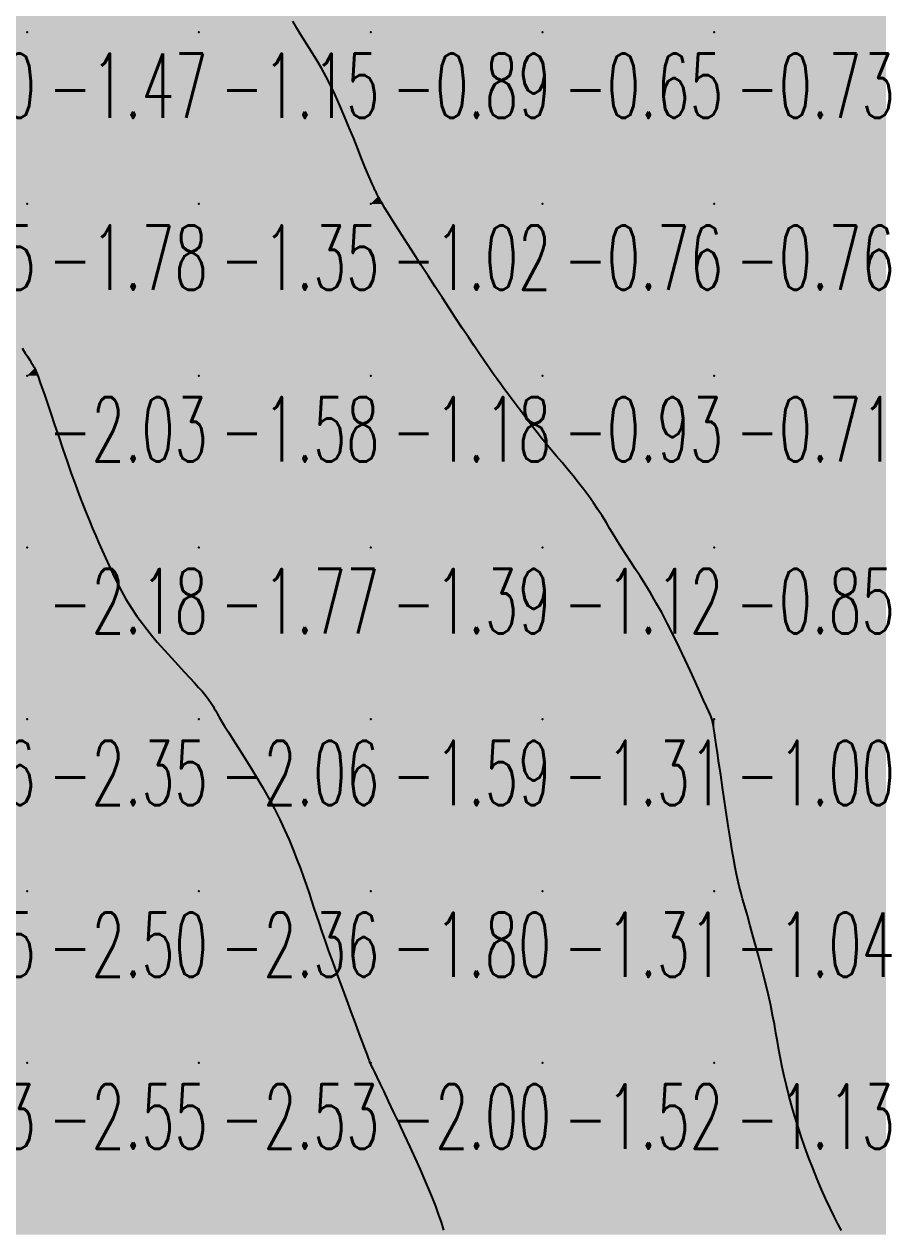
# Model space of a CAD drawing. Header units: millimetres. Extents: x 88261 to 90953, y 390274 to 392322.
# Drawn here: x 90210.1 to 90260.1, y 391637.7 to 391707.7 of the extents above; entities that cross this region are included whole.
import ezdxf
from ezdxf.enums import TextEntityAlignment as Align

# ---------------------------------------------------------------- set-up
doc = ezdxf.new("R2010")
doc.units = ezdxf.units.MM
doc.header["$LTSCALE"] = 25
for name, color, linetype in [('CN_03_00', 7, 'Continuous'), ('COTEAlt', 7, 'Continuous'), ('TN_COLORIAGE', 7, 'Continuous')]:
    doc.layers.add(name, color=color, linetype=linetype)
doc.styles.add('Simplex 1.0', font='Simplex.shx', dxfattribs={"width": 0.99, "height": 2.5})
doc.styles.get("Standard").update_dxf_attribs({"font": 'times.ttf'})

# ---------------------------------------------------------------- blocks, each defined once
blk = doc.blocks.new('COTE')
at = {"color": 0}
blk.add_point((0, 0), dxfattribs=at)
at = {"layer": 'COTEAlt'}
blk.add_attdef('ALT', text='', height=3.75, dxfattribs=at).set_placement((1.25, -1.25), align=Align.TOP_LEFT)

msp = doc.modelspace()

# ---------------------------------------------------------------- linework, layer by layer
at = {"layer": 'CN_03_00', "flags": 128}
for points, elevation in [([(90257.659, 391637.482), (90257.448, 391637.863), (90257.224, 391638.298), (90256.987, 391638.784), (90256.743, 391639.313), (90256.494, 391639.876), (90256.244, 391640.467), (90255.997, 391641.078), (90255.757, 391641.7), (90255.528, 391642.325), (90255.312, 391642.948), (90255.11, 391643.564), (90254.922, 391644.172), (90254.749, 391644.768), (90254.59, 391645.351), (90254.445, 391645.918), (90254.315, 391646.467), (90254.2, 391646.995), (90254.099, 391647.502), (90254.008, 391647.995), (90253.922, 391648.484), (90253.836, 391648.977), (90253.746, 391649.484), (90253.647, 391650.013), (90253.534, 391650.574), (90253.403, 391651.175), (90253.249, 391651.822), (90253.079, 391652.503), (90252.897, 391653.199), (90252.709, 391653.895), (90252.522, 391654.574), (90252.342, 391655.219), (90252.174, 391655.813), (90252.025, 391656.339), (90251.898, 391656.788), (90251.792, 391657.176), (90251.7, 391657.528), (90251.618, 391657.868), (90251.542, 391658.22), (90251.466, 391658.608), (90251.386, 391659.055), (90251.298, 391659.587), (90251.197, 391660.218), (90251.086, 391660.928), (90250.969, 391661.691), (90250.851, 391662.477), (90250.733, 391663.258), (90250.622, 391664.006), (90250.52, 391664.693), (90250.431, 391665.291), (90250.358, 391665.779), (90250.3, 391666.162), (90250.255, 391666.456), (90250.222, 391666.673), (90250.197, 391666.828), (90250.181, 391666.934), (90250.17, 391667.005), (90250.162, 391667.054), (90250.155, 391667.096), (90250.144, 391667.145), (90250.122, 391667.213), (90250.082, 391667.317), (90250.02, 391667.469), (90249.928, 391667.683), (90249.8, 391667.975), (90249.63, 391668.357), (90249.414, 391668.838), (90249.158, 391669.403), (90248.868, 391670.033), (90248.553, 391670.708), (90248.219, 391671.406), (90247.875, 391672.109), (90247.529, 391672.795), (90247.187, 391673.445), (90246.855, 391674.043), (90246.536, 391674.591), (90246.229, 391675.095), (90245.934, 391675.563), (90245.65, 391676), (90245.378, 391676.413), (90245.118, 391676.809), (90244.87, 391677.195), (90244.632, 391677.575), (90244.402, 391677.953), (90244.175, 391678.329), (90243.948, 391678.704), (90243.715, 391679.08), (90243.474, 391679.458), (90243.22, 391679.84), (90242.949, 391680.225), (90242.658, 391680.616), (90242.351, 391681.01), (90242.034, 391681.404), (90241.711, 391681.795), (90241.388, 391682.18), (90241.071, 391682.557), (90240.763, 391682.922), (90240.472, 391683.273), (90240.2, 391683.607), (90239.947, 391683.926), (90239.711, 391684.229), (90239.49, 391684.518), (90239.282, 391684.793), (90239.085, 391685.057), (90238.897, 391685.309), (90238.717, 391685.55), (90238.541, 391685.783), (90238.367, 391686.013), (90238.19, 391686.246), (90238.008, 391686.489), (90237.816, 391686.749), (90237.61, 391687.032), (90237.386, 391687.345), (90237.142, 391687.693), (90236.873, 391688.083), (90236.582, 391688.512), (90236.268, 391688.979), (90235.933, 391689.481), (90235.58, 391690.014), (90235.209, 391690.577), (90234.822, 391691.167), (90234.42, 391691.78), (90234.007, 391692.414), (90233.588, 391693.056), (90233.174, 391693.694), (90232.772, 391694.315), (90232.39, 391694.905), (90232.038, 391695.452), (90231.724, 391695.943), (90231.457, 391696.365), (90231.241, 391696.709), (90231.073, 391696.982), (90230.945, 391697.195), (90230.849, 391697.359), (90230.779, 391697.485), (90230.727, 391697.583), (90230.686, 391697.665), (90230.648, 391697.742), (90230.606, 391697.824), (90230.557, 391697.921), (90230.497, 391698.045), (90230.423, 391698.204), (90230.331, 391698.409), (90230.218, 391698.67), (90230.081, 391698.997), (90229.916, 391699.401), (90229.721, 391699.886), (90229.5, 391700.438), (90229.258, 391701.041), (90228.999, 391701.674), (90228.73, 391702.321), (90228.454, 391702.961), (90228.177, 391703.578), (90227.905, 391704.153), (90227.64, 391704.672), (90227.383, 391705.14), (90227.133, 391705.569), (90226.888, 391705.967), (90226.648, 391706.346), (90226.411, 391706.716), (90226.175, 391707.086), (90225.941, 391707.468), (90225.706, 391707.87)], -1), ([(90209.958, 391688.833), (90210.14, 391688.552), (90210.285, 391688.327), (90210.398, 391688.147), (90210.485, 391688.006), (90210.552, 391687.894), (90210.605, 391687.804), (90210.649, 391687.726), (90210.688, 391687.653), (90210.73, 391687.571), (90210.776, 391687.466), (90210.833, 391687.326), (90210.905, 391687.137), (90210.995, 391686.885), (90211.11, 391686.558), (90211.253, 391686.14), (90211.426, 391685.625), (90211.627, 391685.028), (90211.848, 391684.37), (90212.084, 391683.671), (90212.328, 391682.952), (90212.576, 391682.234), (90212.82, 391681.538), (90213.055, 391680.885), (90213.276, 391680.29), (90213.484, 391679.749), (90213.683, 391679.251), (90213.874, 391678.787), (90214.06, 391678.347), (90214.244, 391677.92), (90214.429, 391677.498), (90214.617, 391677.069), (90214.811, 391676.627), (90215.014, 391676.17), (90215.23, 391675.701), (90215.463, 391675.221), (90215.717, 391674.733), (90215.996, 391674.237), (90216.302, 391673.737), (90216.641, 391673.232), (90217.013, 391672.727), (90217.41, 391672.226), (90217.821, 391671.735), (90218.236, 391671.262), (90218.645, 391670.811), (90219.035, 391670.388), (90219.398, 391670.001), (90219.723, 391669.655), (90220, 391669.354), (90220.233, 391669.094), (90220.428, 391668.871), (90220.589, 391668.679), (90220.721, 391668.513), (90220.831, 391668.366), (90220.923, 391668.235), (90221.002, 391668.112), (90221.074, 391667.993), (90221.145, 391667.869), (90221.224, 391667.73), (90221.316, 391667.567), (90221.429, 391667.371), (90221.57, 391667.133), (90221.746, 391666.843), (90221.964, 391666.493), (90222.228, 391666.076), (90222.531, 391665.598), (90222.864, 391665.071), (90223.218, 391664.504), (90223.582, 391663.906), (90223.946, 391663.288), (90224.303, 391662.66), (90224.64, 391662.032), (90224.952, 391661.412), (90225.238, 391660.805), (90225.5, 391660.212), (90225.739, 391659.637), (90225.957, 391659.082), (90226.156, 391658.549), (90226.338, 391658.041), (90226.504, 391657.561), (90226.658, 391657.108), (90226.803, 391656.673), (90226.945, 391656.243), (90227.089, 391655.805), (90227.242, 391655.348), (90227.408, 391654.858), (90227.592, 391654.323), (90227.801, 391653.731), (90228.036, 391653.075), (90228.292, 391652.372), (90228.56, 391651.644), (90228.83, 391650.915), (90229.093, 391650.207), (90229.341, 391649.544), (90229.565, 391648.947), (90229.755, 391648.44), (90229.905, 391648.039), (90230.018, 391647.736), (90230.099, 391647.518), (90230.154, 391647.371), (90230.188, 391647.279), (90230.206, 391647.229), (90230.214, 391647.207), (90230.217, 391647.199), (90230.221, 391647.191), (90230.232, 391647.169), (90230.255, 391647.121), (90230.297, 391647.035), (90230.365, 391646.896), (90230.463, 391646.692), (90230.599, 391646.411), (90230.778, 391646.038), (90231.004, 391645.568), (90231.27, 391645.014), (90231.565, 391644.395), (90231.879, 391643.732), (90232.203, 391643.045), (90232.525, 391642.353), (90232.835, 391641.675), (90233.125, 391641.032), (90233.385, 391640.439), (90233.617, 391639.891), (90233.825, 391639.378), (90234.012, 391638.892), (90234.183, 391638.422), (90234.342, 391637.961), (90234.491, 391637.498)], -2)]:
    msp.add_lwpolyline(points, dxfattribs=dict(at, elevation=elevation))
at = {"layer": 'TN_COLORIAGE', "color": 101}
for points in [[(90200.249, 391707.239, -1.148), (90210.249, 391707.239, -1.148), (90210.249, 391717.239, -1.148)], [(90200.249, 391717.239, -1.148), (90200.249, 391707.239, -1.148), (90210.249, 391717.239, -1.148)], [(90210.249, 391707.239, -1), (90219.816, 391716.807, -1), (90210.249, 391717.239, -1), (90219.001, 391717.239, -1)], [(90210.249, 391707.239, -1), (90219.816, 391716.807, -1), (90220.249, 391707.239, -1), (90220.249, 391716.009, -1)], [(90224.061, 391711.052, -1.151), (90220.249, 391716.009, -1.151), (90220.249, 391707.239, -1.151)], [(90224.061, 391711.052, -1.151), (90225.944, 391707.239, -1.151), (90220.249, 391707.239, -1.151)], [(90200.249, 391699.186, -1.468), (90201.07, 391698.06, -1.468), (90200.249, 391707.239, -1.468), (90210.249, 391707.239, -1.468)], [(90202.021, 391697.239, -1.468), (90201.07, 391698.06, -1.468), (90210.249, 391697.239, -1.468), (90210.249, 391707.239, -1.468)], [(90210.249, 391707.239, -1.151), (90210.249, 391697.239, -1.151), (90220.249, 391707.239, -1.151)], [(90210.249, 391697.239, -1.151), (90220.249, 391697.239, -1.151), (90220.249, 391707.239, -1.151)], [(90220.249, 391697.239, -1), (90227.809, 391704.799, -1), (90220.249, 391707.239, -1), (90225.944, 391707.239, -1)], [(90220.249, 391697.239, -1), (90227.809, 391704.799, -1), (90230.249, 391697.239, -1), (90230.249, 391698.481, -1)], [(90230.692, 391697.682, -1.016), (90230.249, 391698.481, -1.016), (90230.249, 391697.239, -1.016)], [(90230.692, 391697.682, -1.016), (90230.872, 391697.239, -1.016), (90230.249, 391697.239, -1.016)], [(90202.021, 391697.239, -1.779), (90206.722, 391693.713, -1.779), (90210.249, 391697.239, -1.779)], [(90210.249, 391688.417, -1.779), (90206.722, 391693.713, -1.779), (90210.249, 391697.239, -1.779)], [(90210.249, 391688.417, -1.353), (90210.685, 391687.675, -1.353), (90210.249, 391697.239, -1.353), (90220.249, 391697.239, -1.353)], [(90210.903, 391687.239, -1.353), (90210.685, 391687.675, -1.353), (90220.249, 391687.239, -1.353), (90220.249, 391697.239, -1.353)], [(90220.249, 391687.239, -1.016), (90230.249, 391687.239, -1.016), (90230.249, 391697.239, -1.016)], [(90220.249, 391697.239, -1.016), (90220.249, 391687.239, -1.016), (90230.249, 391697.239, -1.016)], [(90230.249, 391687.239, -1), (90234.56, 391691.551, -1), (90230.249, 391697.239, -1), (90230.872, 391697.239, -1)], [(90234.56, 391691.551, -1.184), (90237.408, 391687.239, -1.184), (90230.249, 391687.239, -1.184)], [(90210.903, 391687.239, -1.579), (90213.217, 391680.208, -1.579), (90220.249, 391687.239, -1.579)], [(90214.556, 391677.239, -1.579), (90213.217, 391680.208, -1.579), (90220.249, 391677.239, -1.579), (90220.249, 391687.239, -1.579)], [(90220.249, 391687.239, -1.184), (90220.249, 391677.239, -1.184), (90230.249, 391687.239, -1.184)], [(90220.249, 391677.239, -1.184), (90230.249, 391677.239, -1.184), (90230.249, 391687.239, -1.184)], [(90230.249, 391677.239, -1), (90238.661, 391685.651, -1), (90230.249, 391687.239, -1), (90237.408, 391687.239, -1)], [(90230.249, 391677.239, -1), (90238.661, 391685.651, -1), (90240.249, 391677.239, -1), (90240.249, 391683.455, -1)], [(90243.174, 391680.165, -1.12), (90240.249, 391683.455, -1.12), (90240.249, 391677.239, -1.12)], [(90243.174, 391680.165, -1.12), (90244.747, 391677.239, -1.12), (90240.249, 391677.239, -1.12)], [(90214.556, 391677.239, -1.765), (90216.26, 391673.251, -1.765), (90220.249, 391677.239, -1.765)], [(90220.249, 391669.152, -1.765), (90216.26, 391673.251, -1.765), (90220.249, 391677.239, -1.765)], [(90220.249, 391669.152, -1.388), (90221.08, 391668.071, -1.388), (90220.249, 391677.239, -1.388), (90230.249, 391677.239, -1.388)], [(90221.441, 391667.239, -1.388), (90221.08, 391668.071, -1.388), (90230.249, 391667.239, -1.388), (90230.249, 391677.239, -1.388)], [(90230.249, 391667.239, -1.12), (90240.249, 391667.239, -1.12), (90240.249, 391677.239, -1.12)], [(90230.249, 391677.239, -1.12), (90230.249, 391667.239, -1.12), (90240.249, 391677.239, -1.12)], [(90240.249, 391667.239, -1), (90247.057, 391674.048, -1), (90240.249, 391677.239, -1), (90244.747, 391677.239, -1)], [(90247.057, 391674.048, -1.314), (90250.144, 391667.239, -1.314), (90240.249, 391667.239, -1.314)], [(90221.441, 391667.239, -1.59), (90224.938, 391661.928, -1.59), (90230.249, 391667.239, -1.59)], [(90226.65, 391657.239, -1.59), (90224.938, 391661.928, -1.59), (90230.249, 391657.239, -1.59), (90230.249, 391667.239, -1.59)], [(90230.249, 391657.239, -1.314), (90240.249, 391657.239, -1.314), (90240.249, 391667.239, -1.314)], [(90230.249, 391667.239, -1.314), (90230.249, 391657.239, -1.314), (90240.249, 391667.239, -1.314)], [(90240.249, 391657.239, -1), (90250.145, 391667.135, -1), (90240.249, 391667.239, -1), (90250.144, 391667.239, -1)], [(90240.249, 391657.239, -1), (90250.145, 391667.135, -1), (90250.249, 391657.239, -1), (90250.249, 391666.545, -1)], [(90251.443, 391658.434, -1.044), (90250.249, 391666.545, -1.044), (90250.249, 391657.239, -1.044)], [(90251.443, 391658.434, -1.044), (90251.763, 391657.239, -1.044), (90250.249, 391657.239, -1.044)], [(90226.65, 391657.239, -1.796), (90227.487, 391654.477, -1.796), (90230.249, 391657.239, -1.796)], [(90230.207, 391647.239, -1.796), (90227.487, 391654.477, -1.796), (90230.249, 391647.239, -1.796), (90230.249, 391657.239, -1.796)], [(90230.249, 391647.239, -1.314), (90240.249, 391647.239, -1.314), (90240.249, 391657.239, -1.314)], [(90230.249, 391657.239, -1.314), (90230.249, 391647.239, -1.314), (90240.249, 391657.239, -1.314)], [(90240.249, 391647.239, -1.044), (90250.249, 391647.239, -1.044), (90250.249, 391657.239, -1.044)], [(90240.249, 391657.239, -1.044), (90240.249, 391647.239, -1.044), (90250.249, 391657.239, -1.044)], [(90250.249, 391647.239, -1), (90253.652, 391650.643, -1), (90250.249, 391657.239, -1), (90251.763, 391657.239, -1)], [(90253.652, 391650.643, -1.128), (90254.043, 391647.239, -1.128), (90250.249, 391647.239, -1.128)], [(90230.207, 391647.239, -1.998), (90230.212, 391647.203, -1.998), (90230.249, 391647.239, -1.998)], [(90230.249, 391647.144, -1.998), (90230.212, 391647.203, -1.998), (90230.249, 391647.239, -1.998)], [(90230.249, 391647.144, -1.517), (90233.462, 391640.453, -1.517), (90230.249, 391647.239, -1.517), (90240.249, 391647.239, -1.517)], [(90234.651, 391637.239, -1.517), (90233.462, 391640.453, -1.517), (90240.249, 391637.239, -1.517), (90240.249, 391647.239, -1.517)], [(90240.249, 391637.239, -1.128), (90250.249, 391637.239, -1.128), (90250.249, 391647.239, -1.128)], [(90240.249, 391647.239, -1.128), (90240.249, 391637.239, -1.128), (90250.249, 391647.239, -1.128)], [(90250.249, 391637.239, -1), (90255.378, 391642.368, -1), (90250.249, 391647.239, -1), (90254.043, 391647.239, -1)], [(90255.378, 391642.368, -1.221), (90257.613, 391637.239, -1.221), (90250.249, 391637.239, -1.221)]]:
    msp.add_solid(points, dxfattribs=at)
at = {"layer": 'TN_COLORIAGE', "color": 91}
for points in [[(90225.944, 391707.239, -0.755), (90224.061, 391711.052, -0.755), (90230.249, 391707.239, -0.755), (90230.249, 391717.239, -0.755)], [(90230.249, 391717.239, -0.6), (90230.249, 391707.239, -0.6), (90240.249, 391717.239, -0.6)], [(90230.249, 391707.239, -0.6), (90240.249, 391707.239, -0.6), (90240.249, 391717.239, -0.6)], [(90240.249, 391707.239, -0.654), (90250.249, 391707.239, -0.654), (90250.249, 391717.239, -0.654)], [(90240.249, 391717.239, -0.654), (90240.249, 391707.239, -0.654), (90250.249, 391717.239, -0.654)], [(90250.249, 391707.239, -0.562), (90260.249, 391707.239, -0.562), (90260.249, 391717.239, -0.562)], [(90250.249, 391717.239, -0.562), (90250.249, 391707.239, -0.562), (90260.249, 391717.239, -0.562)], [(90225.944, 391707.239, -0.886), (90227.809, 391704.799, -0.886), (90230.249, 391707.239, -0.886)], [(90230.249, 391698.481, -0.886), (90227.809, 391704.799, -0.886), (90230.249, 391707.239, -0.886)], [(90230.249, 391698.481, -0.651), (90230.692, 391697.682, -0.651), (90230.249, 391707.239, -0.651), (90240.249, 391707.239, -0.651)], [(90230.872, 391697.239, -0.651), (90230.692, 391697.682, -0.651), (90240.249, 391697.239, -0.651), (90240.249, 391707.239, -0.651)], [(90240.249, 391707.239, -0.728), (90240.249, 391697.239, -0.728), (90250.249, 391707.239, -0.728)], [(90240.249, 391697.239, -0.728), (90250.249, 391697.239, -0.728), (90250.249, 391707.239, -0.728)], [(90250.249, 391697.239, -0.635), (90260.249, 391697.239, -0.635), (90260.249, 391707.239, -0.635)], [(90250.249, 391707.239, -0.635), (90250.249, 391697.239, -0.635), (90260.249, 391707.239, -0.635)], [(90230.872, 391697.239, -0.757), (90234.56, 391691.551, -0.757), (90240.249, 391697.239, -0.757)], [(90237.408, 391687.239, -0.757), (90234.56, 391691.551, -0.757), (90240.249, 391687.239, -0.757), (90240.249, 391697.239, -0.757)], [(90240.249, 391687.239, -0.758), (90250.249, 391687.239, -0.758), (90250.249, 391697.239, -0.758)], [(90240.249, 391697.239, -0.758), (90240.249, 391687.239, -0.758), (90250.249, 391697.239, -0.758)], [(90250.249, 391687.239, -0.665), (90260.249, 391687.239, -0.665), (90260.249, 391697.239, -0.665)], [(90250.249, 391697.239, -0.665), (90250.249, 391687.239, -0.665), (90260.249, 391697.239, -0.665)], [(90237.408, 391687.239, -0.927), (90238.661, 391685.651, -0.927), (90240.249, 391687.239, -0.927)], [(90240.249, 391683.455, -0.927), (90238.661, 391685.651, -0.927), (90240.249, 391687.239, -0.927)], [(90240.249, 391683.455, -0.709), (90243.174, 391680.165, -0.709), (90240.249, 391687.239, -0.709), (90250.249, 391687.239, -0.709)], [(90244.747, 391677.239, -0.709), (90243.174, 391680.165, -0.709), (90250.249, 391677.239, -0.709), (90250.249, 391687.239, -0.709)], [(90250.249, 391677.239, -0.645), (90260.249, 391677.239, -0.645), (90260.249, 391687.239, -0.645)], [(90250.249, 391687.239, -0.645), (90250.249, 391677.239, -0.645), (90260.249, 391687.239, -0.645)], [(90244.747, 391677.239, -0.853), (90247.057, 391674.048, -0.853), (90250.249, 391677.239, -0.853)], [(90250.144, 391667.239, -0.853), (90247.057, 391674.048, -0.853), (90250.249, 391667.239, -0.853), (90250.249, 391677.239, -0.853)], [(90250.249, 391667.239, -0.556), (90260.249, 391667.239, -0.556), (90260.249, 391677.239, -0.556)], [(90250.249, 391677.239, -0.556), (90250.249, 391667.239, -0.556), (90260.249, 391677.239, -0.556)], [(90250.144, 391667.239, -0.997), (90250.145, 391667.135, -0.997), (90250.249, 391667.239, -0.997)], [(90250.249, 391666.545, -0.997), (90250.145, 391667.135, -0.997), (90250.249, 391667.239, -0.997)], [(90250.249, 391666.545, -0.673), (90251.443, 391658.434, -0.673), (90250.249, 391667.239, -0.673), (90260.249, 391667.239, -0.673)], [(90251.763, 391657.239, -0.673), (90251.443, 391658.434, -0.673), (90260.249, 391657.239, -0.673), (90260.249, 391667.239, -0.673)], [(90251.763, 391657.239, -0.752), (90253.652, 391650.643, -0.752), (90260.249, 391657.239, -0.752)], [(90254.043, 391647.239, -0.752), (90253.652, 391650.643, -0.752), (90260.249, 391647.239, -0.752), (90260.249, 391657.239, -0.752)], [(90254.043, 391647.239, -0.79), (90255.378, 391642.368, -0.79), (90260.249, 391647.239, -0.79)], [(90257.613, 391637.239, -0.79), (90255.378, 391642.368, -0.79), (90260.249, 391637.239, -0.79), (90260.249, 391647.239, -0.79)]]:
    msp.add_solid(points, dxfattribs=at)
at = {"layer": 'TN_COLORIAGE', "color": 111}
for points in [[(90200.249, 391687.239, -2), (90206.722, 391693.713, -2), (90210.249, 391687.239, -2), (90210.249, 391688.417, -2)], [(90210.685, 391687.675, -2.029), (90210.249, 391688.417, -2.029), (90210.249, 391687.239, -2.029)], [(90200.249, 391687.239, -2.029), (90200.249, 391677.239, -2.029), (90210.249, 391687.239, -2.029)], [(90200.249, 391677.239, -2.029), (90210.249, 391677.239, -2.029), (90210.249, 391687.239, -2.029)], [(90210.685, 391687.675, -2.029), (90210.903, 391687.239, -2.029), (90210.249, 391687.239, -2.029)], [(90210.249, 391677.239, -2), (90213.217, 391680.208, -2), (90210.249, 391687.239, -2), (90210.903, 391687.239, -2)], [(90213.217, 391680.208, -2.178), (90214.556, 391677.239, -2.178), (90210.249, 391677.239, -2.178)], [(90200.249, 391667.239, -2.178), (90210.249, 391667.239, -2.178), (90210.249, 391677.239, -2.178)], [(90200.249, 391677.239, -2.178), (90200.249, 391667.239, -2.178), (90210.249, 391677.239, -2.178)], [(90210.249, 391667.239, -2), (90216.26, 391673.251, -2), (90210.249, 391677.239, -2), (90214.556, 391677.239, -2)], [(90210.249, 391667.239, -2), (90216.26, 391673.251, -2), (90220.249, 391667.239, -2), (90220.249, 391669.152, -2)], [(90221.08, 391668.071, -2.056), (90220.249, 391669.152, -2.056), (90220.249, 391667.239, -2.056)], [(90221.08, 391668.071, -2.056), (90221.441, 391667.239, -2.056), (90220.249, 391667.239, -2.056)], [(90200.249, 391657.239, -2.354), (90210.249, 391657.239, -2.354), (90210.249, 391667.239, -2.354)], [(90200.249, 391667.239, -2.354), (90200.249, 391657.239, -2.354), (90210.249, 391667.239, -2.354)], [(90210.249, 391657.239, -2.056), (90220.249, 391657.239, -2.056), (90220.249, 391667.239, -2.056)], [(90210.249, 391667.239, -2.056), (90210.249, 391657.239, -2.056), (90220.249, 391667.239, -2.056)], [(90220.249, 391657.239, -2), (90224.938, 391661.928, -2), (90220.249, 391667.239, -2), (90221.441, 391667.239, -2)], [(90224.938, 391661.928, -2.362), (90226.65, 391657.239, -2.362), (90220.249, 391657.239, -2.362)], [(90200.249, 391648.292, -2.499), (90200.811, 391647.801, -2.499), (90200.249, 391657.239, -2.499), (90210.249, 391657.239, -2.499)], [(90200.865, 391647.239, -2.499), (90200.811, 391647.801, -2.499), (90210.249, 391647.239, -2.499), (90210.249, 391657.239, -2.499)], [(90210.249, 391647.239, -2.362), (90220.249, 391647.239, -2.362), (90220.249, 391657.239, -2.362)], [(90210.249, 391657.239, -2.362), (90210.249, 391647.239, -2.362), (90220.249, 391657.239, -2.362)], [(90220.249, 391647.239, -2), (90227.487, 391654.477, -2), (90220.249, 391657.239, -2), (90226.65, 391657.239, -2)], [(90227.487, 391654.477, -2.533), (90230.207, 391647.239, -2.533), (90220.249, 391647.239, -2.533)], [(90200.736, 391637.239, -2.545), (90200.698, 391637.688, -2.545), (90210.249, 391637.239, -2.545), (90210.249, 391647.239, -2.545)], [(90200.698, 391637.688, -2.545), (90200.865, 391647.239, -2.545), (90210.249, 391647.239, -2.545)], [(90210.249, 391637.239, -2.533), (90220.249, 391637.239, -2.533), (90220.249, 391647.239, -2.533)], [(90210.249, 391647.239, -2.533), (90210.249, 391637.239, -2.533), (90220.249, 391647.239, -2.533)], [(90220.249, 391637.239, -2), (90230.212, 391647.203, -2), (90220.249, 391647.239, -2), (90230.207, 391647.239, -2)], [(90220.249, 391637.239, -2), (90230.212, 391647.203, -2), (90230.249, 391637.239, -2), (90230.249, 391647.144, -2)], [(90233.462, 391640.453, -2.229), (90230.249, 391647.144, -2.229), (90230.249, 391637.239, -2.229)], [(90233.462, 391640.453, -2.229), (90234.651, 391637.239, -2.229), (90230.249, 391637.239, -2.229)]]:
    msp.add_solid(points, dxfattribs=at)

# ---------------------------------------------------------------- block references
at = {"layer": 'COTEAlt'}
ref = msp.add_blockref('COTE', (90200.249, 391707.239), dxfattribs=at)
ref.add_attrib('ALT', '-1.80', dxfattribs={"height": 3.75, "style": 'Simplex 1.0', "width": 0.6}).set_placement((90201.499, 391705.989), align=Align.TOP_LEFT)
ref = msp.add_blockref('COTE', (90210.249, 391707.239), dxfattribs=at)
ref.add_attrib('ALT', '-1.47', dxfattribs={"height": 3.75, "style": 'Simplex 1.0', "width": 0.6}).set_placement((90211.499, 391705.989), align=Align.TOP_LEFT)
ref = msp.add_blockref('COTE', (90220.249, 391707.239), dxfattribs=at)
ref.add_attrib('ALT', '-1.15', dxfattribs={"height": 3.75, "style": 'Simplex 1.0', "width": 0.6}).set_placement((90221.499, 391705.989), align=Align.TOP_LEFT)
ref = msp.add_blockref('COTE', (90230.249, 391707.239), dxfattribs=at)
ref.add_attrib('ALT', '-0.89', dxfattribs={"height": 3.75, "style": 'Simplex 1.0', "width": 0.6}).set_placement((90231.499, 391705.989), align=Align.TOP_LEFT)
ref = msp.add_blockref('COTE', (90240.249, 391707.239), dxfattribs=at)
ref.add_attrib('ALT', '-0.65', dxfattribs={"height": 3.75, "style": 'Simplex 1.0', "width": 0.6}).set_placement((90241.499, 391705.989), align=Align.TOP_LEFT)
ref = msp.add_blockref('COTE', (90250.249, 391707.239), dxfattribs=at)
ref.add_attrib('ALT', '-0.73', dxfattribs={"height": 3.75, "style": 'Simplex 1.0', "width": 0.6}).set_placement((90251.499, 391705.989), align=Align.TOP_LEFT)
ref = msp.add_blockref('COTE', (90200.249, 391697.239), dxfattribs=at)
ref.add_attrib('ALT', '-2.05', dxfattribs={"height": 3.75, "style": 'Simplex 1.0', "width": 0.6}).set_placement((90201.499, 391695.989), align=Align.TOP_LEFT)
ref = msp.add_blockref('COTE', (90210.249, 391697.239), dxfattribs=at)
ref.add_attrib('ALT', '-1.78', dxfattribs={"height": 3.75, "style": 'Simplex 1.0', "width": 0.6}).set_placement((90211.499, 391695.989), align=Align.TOP_LEFT)
ref = msp.add_blockref('COTE', (90220.249, 391697.239), dxfattribs=at)
ref.add_attrib('ALT', '-1.35', dxfattribs={"height": 3.75, "style": 'Simplex 1.0', "width": 0.6}).set_placement((90221.499, 391695.989), align=Align.TOP_LEFT)
ref = msp.add_blockref('COTE', (90230.249, 391697.239), dxfattribs=at)
ref.add_attrib('ALT', '-1.02', dxfattribs={"height": 3.75, "style": 'Simplex 1.0', "width": 0.6}).set_placement((90231.499, 391695.989), align=Align.TOP_LEFT)
ref = msp.add_blockref('COTE', (90240.249, 391697.239), dxfattribs=at)
ref.add_attrib('ALT', '-0.76', dxfattribs={"height": 3.75, "style": 'Simplex 1.0', "width": 0.6}).set_placement((90241.499, 391695.989), align=Align.TOP_LEFT)
ref = msp.add_blockref('COTE', (90250.249, 391697.239), dxfattribs=at)
ref.add_attrib('ALT', '-0.76', dxfattribs={"height": 3.75, "style": 'Simplex 1.0', "width": 0.6}).set_placement((90251.499, 391695.989), align=Align.TOP_LEFT)
ref = msp.add_blockref('COTE', (90210.249, 391687.239), dxfattribs=at)
ref.add_attrib('ALT', '-2.03', dxfattribs={"height": 3.75, "style": 'Simplex 1.0', "width": 0.6}).set_placement((90211.499, 391685.989), align=Align.TOP_LEFT)
ref = msp.add_blockref('COTE', (90220.249, 391687.239), dxfattribs=at)
ref.add_attrib('ALT', '-1.58', dxfattribs={"height": 3.75, "style": 'Simplex 1.0', "width": 0.6}).set_placement((90221.499, 391685.989), align=Align.TOP_LEFT)
ref = msp.add_blockref('COTE', (90230.249, 391687.239), dxfattribs=at)
ref.add_attrib('ALT', '-1.18', dxfattribs={"height": 3.75, "style": 'Simplex 1.0', "width": 0.6}).set_placement((90231.499, 391685.989), align=Align.TOP_LEFT)
ref = msp.add_blockref('COTE', (90240.249, 391687.239), dxfattribs=at)
ref.add_attrib('ALT', '-0.93', dxfattribs={"height": 3.75, "style": 'Simplex 1.0', "width": 0.6}).set_placement((90241.499, 391685.989), align=Align.TOP_LEFT)
ref = msp.add_blockref('COTE', (90250.249, 391687.239), dxfattribs=at)
ref.add_attrib('ALT', '-0.71', dxfattribs={"height": 3.75, "style": 'Simplex 1.0', "width": 0.6}).set_placement((90251.499, 391685.989), align=Align.TOP_LEFT)
ref = msp.add_blockref('COTE', (90210.249, 391677.239), dxfattribs=at)
ref.add_attrib('ALT', '-2.18', dxfattribs={"height": 3.75, "style": 'Simplex 1.0', "width": 0.6}).set_placement((90211.499, 391675.989), align=Align.TOP_LEFT)
ref = msp.add_blockref('COTE', (90220.249, 391677.239), dxfattribs=at)
ref.add_attrib('ALT', '-1.77', dxfattribs={"height": 3.75, "style": 'Simplex 1.0', "width": 0.6}).set_placement((90221.499, 391675.989), align=Align.TOP_LEFT)
ref = msp.add_blockref('COTE', (90230.249, 391677.239), dxfattribs=at)
ref.add_attrib('ALT', '-1.39', dxfattribs={"height": 3.75, "style": 'Simplex 1.0', "width": 0.6}).set_placement((90231.499, 391675.989), align=Align.TOP_LEFT)
ref = msp.add_blockref('COTE', (90240.249, 391677.239), dxfattribs=at)
ref.add_attrib('ALT', '-1.12', dxfattribs={"height": 3.75, "style": 'Simplex 1.0', "width": 0.6}).set_placement((90241.499, 391675.989), align=Align.TOP_LEFT)
ref = msp.add_blockref('COTE', (90250.249, 391677.239), dxfattribs=at)
ref.add_attrib('ALT', '-0.85', dxfattribs={"height": 3.75, "style": 'Simplex 1.0', "width": 0.6}).set_placement((90251.499, 391675.989), align=Align.TOP_LEFT)
ref = msp.add_blockref('COTE', (90200.249, 391667.239), dxfattribs=at)
ref.add_attrib('ALT', '-2.76', dxfattribs={"height": 3.75, "style": 'Simplex 1.0', "width": 0.6}).set_placement((90201.499, 391665.989), align=Align.TOP_LEFT)
ref = msp.add_blockref('COTE', (90210.249, 391667.239), dxfattribs=at)
ref.add_attrib('ALT', '-2.35', dxfattribs={"height": 3.75, "style": 'Simplex 1.0', "width": 0.6}).set_placement((90211.499, 391665.989), align=Align.TOP_LEFT)
ref = msp.add_blockref('COTE', (90220.249, 391667.239), dxfattribs=at)
ref.add_attrib('ALT', '-2.06', dxfattribs={"height": 3.75, "style": 'Simplex 1.0', "width": 0.6}).set_placement((90221.499, 391665.989), align=Align.TOP_LEFT)
ref = msp.add_blockref('COTE', (90230.249, 391667.239), dxfattribs=at)
ref.add_attrib('ALT', '-1.59', dxfattribs={"height": 3.75, "style": 'Simplex 1.0', "width": 0.6}).set_placement((90231.499, 391665.989), align=Align.TOP_LEFT)
ref = msp.add_blockref('COTE', (90240.249, 391667.239), dxfattribs=at)
ref.add_attrib('ALT', '-1.31', dxfattribs={"height": 3.75, "style": 'Simplex 1.0', "width": 0.6}).set_placement((90241.499, 391665.989), align=Align.TOP_LEFT)
ref = msp.add_blockref('COTE', (90250.249, 391667.239), dxfattribs=at)
ref.add_attrib('ALT', '-1.00', dxfattribs={"height": 3.75, "style": 'Simplex 1.0', "width": 0.6}).set_placement((90251.499, 391665.989), align=Align.TOP_LEFT)
ref = msp.add_blockref('COTE', (90200.249, 391657.239), dxfattribs=at)
ref.add_attrib('ALT', '-2.75', dxfattribs={"height": 3.75, "style": 'Simplex 1.0', "width": 0.6}).set_placement((90201.499, 391655.989), align=Align.TOP_LEFT)
ref = msp.add_blockref('COTE', (90210.249, 391657.239), dxfattribs=at)
ref.add_attrib('ALT', '-2.50', dxfattribs={"height": 3.75, "style": 'Simplex 1.0', "width": 0.6}).set_placement((90211.499, 391655.989), align=Align.TOP_LEFT)
ref = msp.add_blockref('COTE', (90220.249, 391657.239), dxfattribs=at)
ref.add_attrib('ALT', '-2.36', dxfattribs={"height": 3.75, "style": 'Simplex 1.0', "width": 0.6}).set_placement((90221.499, 391655.989), align=Align.TOP_LEFT)
ref = msp.add_blockref('COTE', (90230.249, 391657.239), dxfattribs=at)
ref.add_attrib('ALT', '-1.80', dxfattribs={"height": 3.75, "style": 'Simplex 1.0', "width": 0.6}).set_placement((90231.499, 391655.989), align=Align.TOP_LEFT)
ref = msp.add_blockref('COTE', (90240.249, 391657.239), dxfattribs=at)
ref.add_attrib('ALT', '-1.31', dxfattribs={"height": 3.75, "style": 'Simplex 1.0', "width": 0.6}).set_placement((90241.499, 391655.989), align=Align.TOP_LEFT)
ref = msp.add_blockref('COTE', (90250.249, 391657.239), dxfattribs=at)
ref.add_attrib('ALT', '-1.04', dxfattribs={"height": 3.75, "style": 'Simplex 1.0', "width": 0.6}).set_placement((90251.499, 391655.989), align=Align.TOP_LEFT)
ref = msp.add_blockref('COTE', (90200.249, 391647.239), dxfattribs=at)
ref.add_attrib('ALT', '-3.03', dxfattribs={"height": 3.75, "style": 'Simplex 1.0', "width": 0.6}).set_placement((90201.499, 391645.989), align=Align.TOP_LEFT)
ref = msp.add_blockref('COTE', (90210.249, 391647.239), dxfattribs=at)
ref.add_attrib('ALT', '-2.55', dxfattribs={"height": 3.75, "style": 'Simplex 1.0', "width": 0.6}).set_placement((90211.499, 391645.989), align=Align.TOP_LEFT)
ref = msp.add_blockref('COTE', (90220.249, 391647.239), dxfattribs=at)
ref.add_attrib('ALT', '-2.53', dxfattribs={"height": 3.75, "style": 'Simplex 1.0', "width": 0.6}).set_placement((90221.499, 391645.989), align=Align.TOP_LEFT)
ref = msp.add_blockref('COTE', (90230.249, 391647.239), dxfattribs=at)
ref.add_attrib('ALT', '-2.00', dxfattribs={"height": 3.75, "style": 'Simplex 1.0', "width": 0.6}).set_placement((90231.499, 391645.989), align=Align.TOP_LEFT)
ref = msp.add_blockref('COTE', (90240.249, 391647.239), dxfattribs=at)
ref.add_attrib('ALT', '-1.52', dxfattribs={"height": 3.75, "style": 'Simplex 1.0', "width": 0.6}).set_placement((90241.499, 391645.989), align=Align.TOP_LEFT)
ref = msp.add_blockref('COTE', (90250.249, 391647.239), dxfattribs=at)
ref.add_attrib('ALT', '-1.13', dxfattribs={"height": 3.75, "style": 'Simplex 1.0', "width": 0.6}).set_placement((90251.499, 391645.989), align=Align.TOP_LEFT)

doc.saveas('drawing.dxf')
